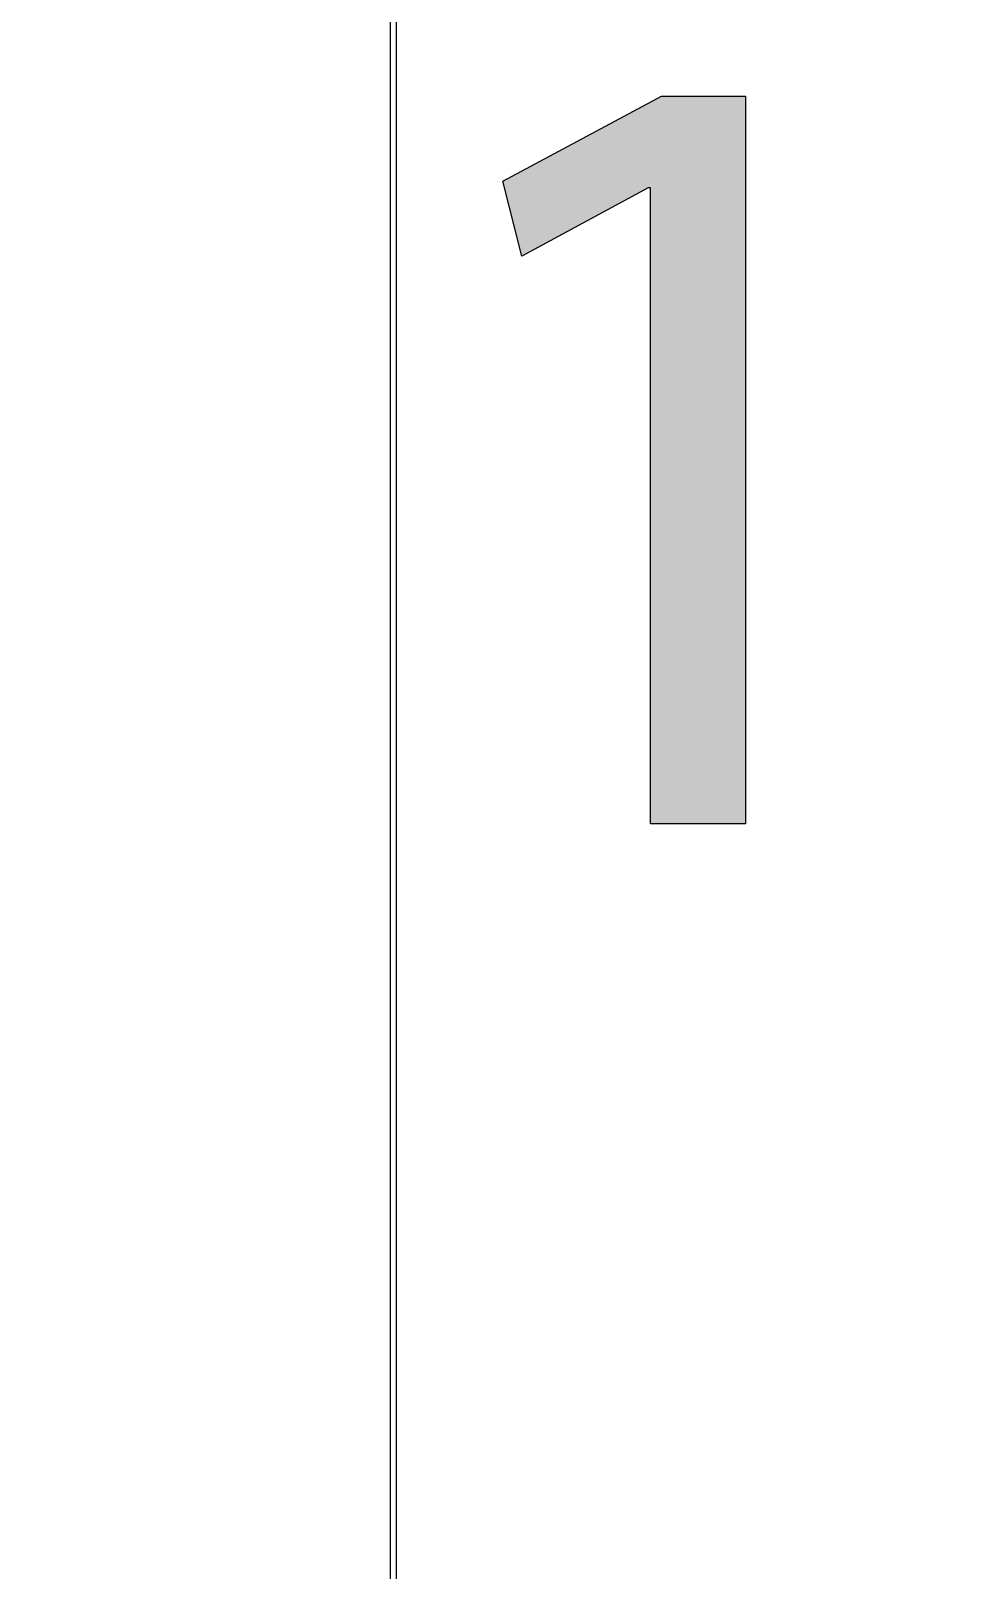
# Model space of a CAD drawing. Extents: x 0 to 360, y -268 to 0.
# Drawn here: x 69.013 to 71.512, y -147 to -142.877 of the extents above; entities that cross this region are included whole.
import ezdxf

# ---------------------------------------------------------------- set-up
doc = ezdxf.new("R2010")
doc.units = 0
doc.layers.add('LAYER_1', color=7, linetype='CONTINUOUS')

# ---------------------------------------------------------------- blocks, each defined once
blk = doc.blocks.new('*U85')
at = {"layer": 'LAYER_1', "color": 250}
for points in [[(70.7035, -145.001), (70.6736, -143.0681), (70.7035, -143.0521)], [(70.6677, -143.2981), (70.3287, -143.2528), (70.6677, -143.0713)], [(70.6736, -143.2981), (70.6677, -143.0713), (70.6736, -143.0681)], [(70.3287, -143.4806), (70.2777, -143.2801), (70.3287, -143.2528)], [(70.3287, -143.4806), (70.3287, -143.2528), (70.6677, -143.2981)]]:
    blk.add_solid(points, dxfattribs=at)
at = {"layer": 'LAYER_1', "color": 250, "extrusion": (0, 0, -1)}
for points in [[(-70.7035, -145.001), (-70.7035, -143.0521), (-70.9281, -145.001)], [(-70.9281, -145.001), (-70.7035, -143.0521), (-70.9281, -143.0521)], [(-70.6677, -143.2981), (-70.6677, -143.0713), (-70.6736, -143.2981)], [(-70.6736, -145.001), (-70.6736, -143.0681), (-70.7035, -145.001)]]:
    blk.add_solid(points, dxfattribs=at)
blk = doc.blocks.new('BLOCK_10')
at = {"layer": 'LAYER_1'}
blk.add_lwpolyline([(70.6736, -143.2981), (70.6677, -143.2981), (70.3287, -143.4806), (70.2777, -143.2801), (70.7035, -143.0521), (70.9281, -143.0521), (70.9281, -145.001), (70.6736, -145.001), (70.6736, -143.2981)], dxfattribs=at)
at = {"layer": 'LAYER_1', "color": 250}
blk.add_blockref('*U85', (0, 0), dxfattribs=at)
blk = doc.blocks.new('BLOCK_4')
at = {"layer": 'LAYER_1', "color": 250}
for points in [[(69.9925, -164.001), (61.9778, -164.001), (61.9778, -139.9996), (69.9925, -139.9996), (69.9925, -164.001)], [(77.992, -164.001), (69.9773, -164.001), (69.9773, -139.9996), (77.992, -139.9996), (77.992, -164.001)]]:
    blk.add_lwpolyline(points, dxfattribs=at)
at = {"layer": 'LAYER_1'}
blk.add_blockref('BLOCK_10', (0, 0), dxfattribs=at)

msp = doc.modelspace()

# ---------------------------------------------------------------- block references
at = {"layer": 'LAYER_1'}
msp.add_blockref('BLOCK_4', (0, 0), dxfattribs=at)

doc.saveas('drawing.dxf')
